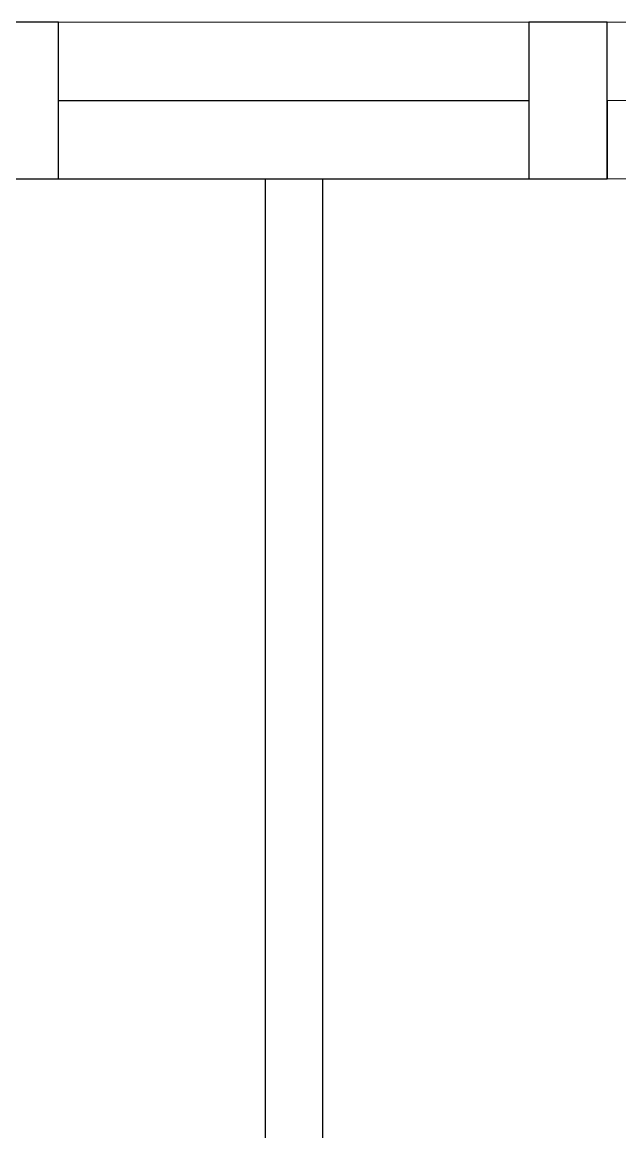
# Model space of a CAD drawing. Header units: inches. Extents: x 17074 to 430035, y 21644 to 175348.
# Drawn here: x 53115 to 54258, y 80404 to 82529 of the extents above; entities that cross this region are included whole.
import ezdxf

# ---------------------------------------------------------------- set-up
doc = ezdxf.new("R2010")
doc.units = ezdxf.units.IN
doc.header["$MEASUREMENT"] = 0
for name, color, linetype, lineweight in [('LW', 8, 'Continuous', 20), ('wall', 8, 'Continuous', 30), ('WIN', 8, 'Continuous', 18)]:
    doc.layers.add(name, color=color, linetype=linetype, lineweight=lineweight)
doc.layers.add('partition', color=8, linetype='Continuous')

msp = doc.modelspace()

# ---------------------------------------------------------------- linework, layer by layer
at = {"layer": 'LW'}
for p, q in [((53184.3, 82528.6), (54084.3, 82528.6)), ((54234.3, 82528.6), (56034.3, 82528.6))]:
    msp.add_line(p, q, dxfattribs=at)
at = {"layer": 'partition'}
for p, q in [((53579.3, 82228.6), (53579.3, 77248.6)), ((53689.3, 82228.6), (53689.3, 77248.6))]:
    msp.add_line(p, q, dxfattribs=at)
at = {"layer": 'wall'}
for p, q in [((53184.3, 82378.6), (54084.3, 82378.6)), ((54234.3, 82378.6), (54234.3, 82228.6)), ((53034.3, 82228.6), (54234.3, 82228.6))]:
    msp.add_line(p, q, dxfattribs=at)
for points in [[(53034.3, 82228.6), (53184.3, 82228.6), (53184.3, 82528.6), (53034.3, 82528.6)], [(54084.3, 82228.6), (54234.3, 82228.6), (54234.3, 82528.6), (54084.3, 82528.6)]]:
    msp.add_lwpolyline(points, close=True, dxfattribs=at)
at = {"layer": 'WIN'}
msp.add_line((56034.3, 82228.6), (54234.3, 82228.6), dxfattribs=at)
msp.add_lwpolyline([(54234.3, 82378.6), (54284.3, 82378.6), (54284.3, 82228.6), (54234.3, 82228.6)], close=True, dxfattribs=at)

doc.saveas('drawing.dxf')
